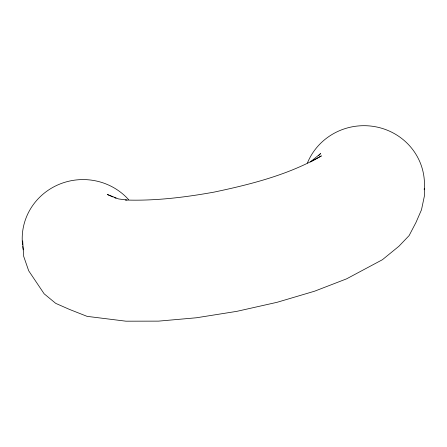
<?xml version="1.0" encoding="UTF-8"?>
<svg xmlns="http://www.w3.org/2000/svg" width="447" height="447" viewBox="0 0 447 447"><rect width="100%" height="100%" fill="white"/><g stroke="black" fill="none" stroke-linecap="round" stroke-linejoin="round"><path stroke-width="0.67" d="M318.772 155.489L320.628 153.544L310.475 161.831M310.548 161.931L321.421 155.886C288.404 174.883 251.03 184.293 214.052 192.121C184.751 197.378 155.059 201.033 125.244 199.999M126.898 200.021L118.662 198.96L107.286 194.473L112.935 196.954M114.192 197.507L116.075 198.334M22.685 240.888L23.657 256.254L28.681 270.77L44.136 293.796L55.724 303.368L69.536 309.441L87.104 316.364L125.925 321.186L158.556 321.13L196.389 317.778L236.837 311.347L277.146 302.284L314.571 291.204L346.559 278.861L382.414 259.718L398.914 246.258L409.128 235.575L415.978 222.466L421.493 209.783L424.65 194.814L424.315 188.438M307.391 163.06A60.669 58.842 -3 0 1 377.894 127.255A60.669 58.842 -3 0 1 424.203 189.763M23.322 249.845A60.669 58.842 -3 0 1 22.736 246.409M22.562 245.017A60.669 58.842 -3 0 1 58.551 184.589A60.669 58.842 -3 0 1 128.647 199.669"/></g></svg>
